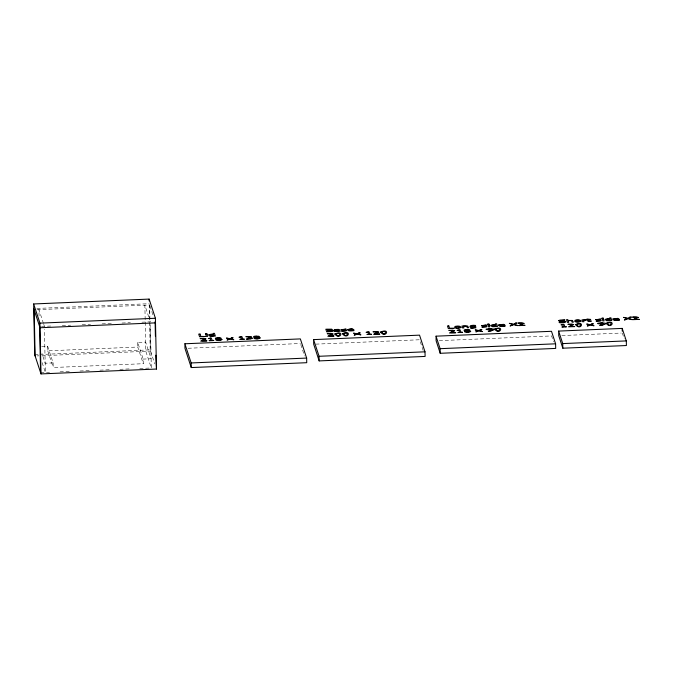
<?xml version="1.0" encoding="UTF-8"?>
<svg xmlns="http://www.w3.org/2000/svg" width="673" height="673" viewBox="0 0 673 673"><rect width="100%" height="100%" fill="white"/><g stroke="black" fill="none" stroke-linecap="round" stroke-linejoin="round"><path stroke-width="0.5" stroke-dasharray="3.37 2.52" d="M36.897 308.444L149.221 303.708M37.015 309.706L149.633 304.962L149.986 321.744M41.533 326.422L50.685 326.035M62.227 325.547L70.615 325.194M82.156 324.706L90.544 324.352M102.086 323.864L111.525 323.469M122.015 323.032L130.402 322.67M141.944 322.19L150.34 321.829L149.053 317.908M41.684 346.469L47.64 346.216L53.108 362.89L53.209 367.508L143.256 363.706L143.164 359.088L137.696 342.414L145.637 342.086L151.105 358.759L143.164 359.088M47.64 346.216L47.741 350.835L137.788 347.032L143.256 363.706M34.71 354.73L38.916 354.553M39.959 354.511L150.188 349.859L154.782 363.866M188.12 348.261L300.452 343.524M37.032 355.908L38.941 355.824M41.987 355.697L150.601 351.113L150.012 322.788M315.797 344.139L419.641 339.756M439.267 340.656L551.599 335.92L553.492 341.691M561.862 335.566L621.263 333.059M53.108 362.89L45.167 363.227L41.953 353.418M40.59 372.657L49.558 372.278M60.048 371.841L69.487 371.437M79.978 371L90.46 370.554M99.907 370.158L109.346 369.755M119.836 369.317L129.275 368.913M139.765 368.476L151.299 367.988L150.399 324.908M622.306 333.017L624.199 338.788M420.28 341.724L423.174 350.549M300.764 344.475L304.541 355.983M149.953 305.937L153.175 315.746M148.725 316.933L144.863 305.155L145.831 351.314L151.299 367.988M43.425 323.36L38.925 309.63L39.051 315.78M43.745 324.344L44.393 326.304M47.741 350.835L53.209 367.508M42.147 362.646L45.36 372.455L44.46 329.383M149.246 304.76L150.188 349.859M137.696 342.414L137.788 347.032"/><path stroke-width="1.01" d="M33.65 303.96L149.128 299.09L155.413 318.27L156.481 369.04L41.003 373.91L34.71 354.73L33.65 303.96L39.943 323.141L41.003 373.91M39.943 323.141L155.413 318.27M184.873 343.777L300.351 338.906L306.644 358.078L306.737 362.697L191.258 367.567L184.974 348.395L184.873 343.777L191.166 362.949L191.258 367.567M313.601 339.613L419.54 335.146L425.008 351.819L425.109 356.429L319.162 360.905L313.694 344.231L313.601 339.613L319.069 356.286L319.162 360.905M436.02 336.172L551.498 331.301L555.604 343.81L555.696 348.421L440.218 353.291L436.121 340.79L436.02 336.172L440.125 348.681L440.218 353.291M558.64 331.082L622.205 328.399L626.311 340.908L626.403 345.527L562.838 348.202L558.733 335.701L558.64 331.082L562.737 343.592L562.838 348.202M440.125 348.681L555.604 343.81M562.737 343.592L626.311 340.908M319.069 356.286L425.008 351.819M191.166 362.949L306.644 358.078M155.101 321.635L155.513 322.88L40.035 327.751L33.743 308.579M156.481 369.04L155.808 355.201M622.205 328.399L622.264 331.175M155.127 322.678L155.413 336.315M149.128 299.09L149.17 300.94M39.623 326.506L40.59 372.657M34.155 309.832L35.122 355.983M252.282 338.183L250.583 339.041L246.385 339.116L250.903 338.216L248.051 337.854L250.112 336.845L245.864 336.677L251.029 336.542L251.601 337.123L250.011 337.61L252.282 338.183M219.936 338.292C216.622 340.235 215.663 336.71 219.936 338.292M258.146 336.677C254.831 338.62 253.872 335.095 258.146 336.677M468.677 330.115C465.363 332.058 464.412 328.533 468.677 330.115M331.865 330.83L327.928 331.503L327.608 330.527L331.865 330.83M221.939 339.512C221.156 341.346 212.744 340.445 216.857 339.041L215.352 338.687L215.553 338.098A2.902 0.766 -1.2 0 1 216.824 337.787L220.668 337.863L221.224 338.41L219.928 338.914L221.939 339.512M260.148 337.896C259.366 339.73 250.962 338.839 255.067 337.434L253.561 337.08L253.763 336.483A2.902 0.766 -1.2 0 1 255.033 336.172L258.878 336.256L259.433 336.794L258.138 337.308L260.148 337.896M470.679 331.343C469.897 333.169 461.493 332.277 465.598 330.872L464.092 330.519L464.303 329.921A2.902 0.766 -1.2 0 1 465.565 329.61L469.418 329.694L469.964 330.241L468.677 330.746L470.679 331.343M341.135 329.669L345.552 330.527L341.522 331.108L344.786 331.124A2.894 0.766 -1.2 0 0 346.225 330.897L346.671 330.233L342.414 329.703L346.132 329.122L341.135 329.669M481.447 325.614L485.872 326.464L481.834 327.053L485.107 327.07A2.894 0.766 -1.2 0 0 486.545 326.834L486.983 326.169L482.726 325.639L486.444 325.059L481.447 325.614M595.748 319.658L600.173 320.508L596.135 321.088L599.399 321.114A2.894 0.766 -1.2 0 0 600.838 320.878L601.283 320.213L597.027 319.683L600.745 319.103L595.748 319.658M333.253 330.754L331.848 331.52L326.691 331.856L325.825 329.215L331.671 329.164L332.344 329.72L331.15 330.165L333.253 330.754M558.767 320.676L559.574 321.282L564.546 321.837L559.12 322.165L559.263 322.611C561.467 323.368 570.553 321.744 562.662 321.114C556.823 320.659 564.369 320.306 564.95 319.969L560.567 320.037A3.222 0.85 -1.2 0 0 559.154 320.382L558.767 320.676M455.587 326.935L456.286 327.818L458.338 327.911L459.659 327.44L458.969 326.548A1.716 0.454 -1.2 0 0 457.85 326.422L456.917 326.455A1.733 0.454 -1.2 0 0 455.907 326.683L455.587 326.935M575.642 320.735L576.34 321.618L578.393 321.711L579.714 321.24L579.016 320.348A1.716 0.454 -1.2 0 0 577.905 320.222L576.971 320.255A1.733 0.454 -1.2 0 0 575.962 320.483L575.642 320.735M474.877 327.372L470.78 328.315L475.828 327.81L475.525 325.429C468.711 324.47 467.642 328.567 474.877 327.372M216.748 339.537C219.844 341.993 222.721 337.804 216.748 339.537M254.958 337.922C258.053 340.378 260.931 336.197 254.958 337.922M465.489 331.368C468.593 333.825 471.462 329.635 465.489 331.368M210.035 334.994L210.868 335.903L213.913 335.659L213.543 334.515L210.035 334.994M492.199 325.412L493.04 326.321L496.085 326.077L495.707 324.933L492.199 325.412M606.491 319.456L607.332 320.365L610.377 320.121L610.007 318.977L606.491 319.456M334.06 330.771L334.035 330.965A2.591 0.681 -1.2 0 0 334.557 331.309L340.244 331.284L339.688 329.762L338.326 329.383L334.203 329.568L338.544 330.031L334.06 330.771M470.856 326.287L471.672 327.154L474.726 326.927L474.372 325.833L470.856 326.287M492.165 330.031L491.517 330.721L488.27 331.36C507.333 327.482 472.808 328.904 492.165 330.031M603.664 324.193L603.025 324.882L599.778 325.522C618.832 321.644 584.307 323.057 603.664 324.193M488.219 329.257C492.081 332.277 493.637 327.221 488.219 329.257M599.719 323.419C603.588 326.439 605.145 321.383 599.719 323.419M205.879 338.94L201.892 340.799L206.939 340.891L200.722 341.152L204.499 339.015L200.1 338.612L203.902 338.334L205.879 338.94M332.992 334.044L329.013 335.894L334.06 335.995L327.844 336.256L331.621 334.119L327.221 333.707L331.023 333.438L332.992 334.044M378.773 332.109L374.785 333.968L379.833 334.06L373.616 334.321L377.393 332.184L372.993 331.772L376.796 331.503L378.773 332.109M454.62 330.771L450.632 332.622L455.688 332.723L449.471 332.984L453.249 330.847L448.849 330.435L452.651 330.165L454.62 330.771M523.989 323.393L520.002 325.252L525.049 325.345L518.833 325.606L522.61 323.469L518.21 323.065L522.012 322.788L523.989 323.393M573.69 324.613L569.703 326.464L574.75 326.565L568.534 326.826L572.311 324.689L567.911 324.277L571.714 324.007L573.69 324.613M638.282 317.437L634.303 319.296L639.35 319.389L633.133 319.65L636.91 317.513L632.511 317.101L636.313 316.832L638.282 317.437M334.792 333.993C340.008 340.942 345.207 329.551 334.792 333.993M342.355 333.673C347.571 340.622 352.778 329.232 342.355 333.673M380.565 332.067C385.78 339.015 390.988 327.625 380.565 332.067M494.63 329.114C499.846 336.063 505.044 324.672 494.63 329.114M575.482 324.563C580.698 331.511 585.905 320.121 575.482 324.563M606.129 323.276C611.345 330.224 616.552 318.825 606.129 323.276M336.138 333.909C338.426 339.495 342.809 331.183 336.138 333.909M343.701 333.589C345.989 339.175 350.372 330.864 343.701 333.589M381.911 331.974C384.199 337.56 388.582 329.257 381.911 331.974M495.976 329.021C498.264 334.607 502.638 326.304 495.976 329.021M576.828 324.479C579.125 330.064 583.499 321.753 576.828 324.479M607.475 323.183C609.772 328.769 614.146 320.466 607.475 323.183M335.381 330.746L338.813 330.847L338.637 330.3L335.381 330.746M330.998 329.652L327.515 330.233L327.263 329.459L330.998 329.652M461.022 327.28C459.97 328.845 452.937 328.761 454.923 326.514A3.02 0.799 -1.2 0 1 456.572 326.186L458.019 326.127A2.995 0.791 -1.2 0 1 459.827 326.312L461.022 327.28M581.077 321.08C580.025 322.645 572.992 322.56 574.978 320.323A3.02 0.799 -1.2 0 1 576.626 319.986L578.073 319.927A2.995 0.791 -1.2 0 1 579.882 320.112L581.077 321.08M348.698 329.476C355.554 330.174 351.584 328.18 348.698 329.476M499.846 324.958C506.693 325.656 502.731 323.663 499.846 324.958M614.138 319.002C620.994 319.7 617.023 317.706 614.138 319.002M347.47 329.543C347.975 331.823 352.156 330.636 354.04 330.578L349.893 330.527L348.664 329.955L353.905 329.736L352.307 328.836L347.47 329.543M498.609 325.025C499.122 327.305 503.295 326.127 505.179 326.06L501.032 326.01L499.812 325.438L505.044 325.219L503.454 324.319L498.609 325.025M612.91 319.069C613.414 321.349 617.595 320.163 619.471 320.104L615.332 320.054L614.104 319.482L619.345 319.263L617.747 318.354L612.91 319.069M208.798 334.918L209.715 336.113A2.431 0.639 -1.2 0 0 211.238 336.298L215.343 336.088L214.443 333.328L213.173 333.379L213.45 334.237A3.449 0.909 -1.2 0 0 210.91 334.229L208.798 334.918M490.962 325.337L491.879 326.531A2.431 0.639 -1.2 0 0 493.402 326.716L497.515 326.506L496.607 323.747L495.336 323.797L495.614 324.655A3.449 0.909 -1.2 0 0 493.073 324.647L490.962 325.337M605.263 319.381L606.18 320.575A2.431 0.639 -1.2 0 0 607.694 320.76L611.807 320.55L610.907 317.791L609.629 317.841L609.915 318.699A3.449 0.909 -1.2 0 0 607.374 318.691L605.263 319.381M210.287 338.065L208.336 338.519L210.237 338.687L210.817 340.454C204.432 341.001 218.59 340.412 212.121 340.403L211.339 338.023L210.287 338.065M240.934 336.769L238.982 337.223L240.884 337.392L241.464 339.158C235.079 339.714 249.237 339.125 242.76 339.108L241.986 336.727L240.934 336.769M368.055 331.873L366.095 332.327L368.005 332.487L368.585 334.262C362.2 334.809 376.358 334.22 369.881 334.203L369.098 331.823L368.055 331.873M459.028 329.888L457.076 330.35L458.986 330.51L459.566 332.285C453.181 332.832 467.331 332.243 460.862 332.226L460.08 329.846L459.028 329.888M562.973 324.369L561.013 324.832L562.922 324.992L563.503 326.767C557.118 327.314 571.276 326.725 564.798 326.708L564.016 324.327L562.973 324.369M515.72 323.057L513.617 324.201L509.335 323.326L512.876 324.521L510.109 325.976L513.709 324.756L518.042 325.639L514.45 324.436L517.167 322.998L515.72 323.057M630.012 317.101L627.909 318.245L623.635 317.37L627.169 318.565L624.409 320.02L628.002 318.792L632.342 319.683L628.742 318.48L631.467 317.042L630.012 317.101M231.705 337.838L230.082 338.662L226.456 338.056L229.375 338.948L227.079 340.042L230.158 339.15L233.8 339.756L230.856 338.864L233.152 337.779L231.705 337.838M358.818 332.942L357.195 333.758L353.569 333.16L356.497 334.052L354.191 335.146L357.279 334.254L360.921 334.86L357.977 333.959L360.265 332.874L358.818 332.942M480.446 329.669L478.823 330.485L475.197 329.888L478.124 330.779L475.819 331.873L478.907 330.981L482.541 331.587L479.605 330.687L481.893 329.602L480.446 329.669M591.954 323.831L590.322 324.647L586.696 324.05L589.624 324.941L587.327 326.035L590.406 325.143L594.049 325.749L591.104 324.849L593.401 323.763L591.954 323.831M583.928 320.197L583.491 320.323L583.954 321.728L582.683 321.778L582.036 319.801L586.158 319.986L583.928 320.197M463.848 326.026L461.981 326.001L462.629 327.978L463.899 327.928L463.419 326.447L464.345 326.228A2.179 0.572 -1.2 0 1 465.733 326.119L466.793 326.405L467.298 327.785L468.568 327.726L467.642 326.01L463.848 326.026M568.66 320.466L568.13 320.609L567.802 319.608L566.531 319.658L567.44 322.426L568.71 322.367L568.222 320.886L569.148 320.676A2.179 0.572 -1.2 0 1 570.536 320.558L571.596 320.844L572.1 322.224L573.379 322.174L572.454 320.449L568.66 320.466M591.188 321.097L589.085 321.13L588.471 319.81L590.717 319.431L586.923 319.01L587.108 319.582L586.25 319.616L587.201 319.86L588.017 321.349L591.188 321.097M200.041 334.06L198.703 334.111L199.57 336.752L205.408 336.508L200.806 336.391L200.041 334.06M206.88 333.749L205.433 333.808L206.88 333.749M207.015 334.431L205.736 334.489L206.392 336.466L207.663 336.416L207.015 334.431M603.336 318.211L601.889 318.27L603.336 318.211M603.471 318.893L602.2 318.943L602.848 320.928L604.127 320.878L603.471 318.893M448.79 325.883L447.452 325.942L448.319 328.584L454.157 328.34L449.556 328.214L448.79 325.883M489.044 324.167L487.597 324.226L489.044 324.167M489.178 324.849L487.908 324.908L488.556 326.885L489.826 326.834L489.178 324.849"/></g></svg>
